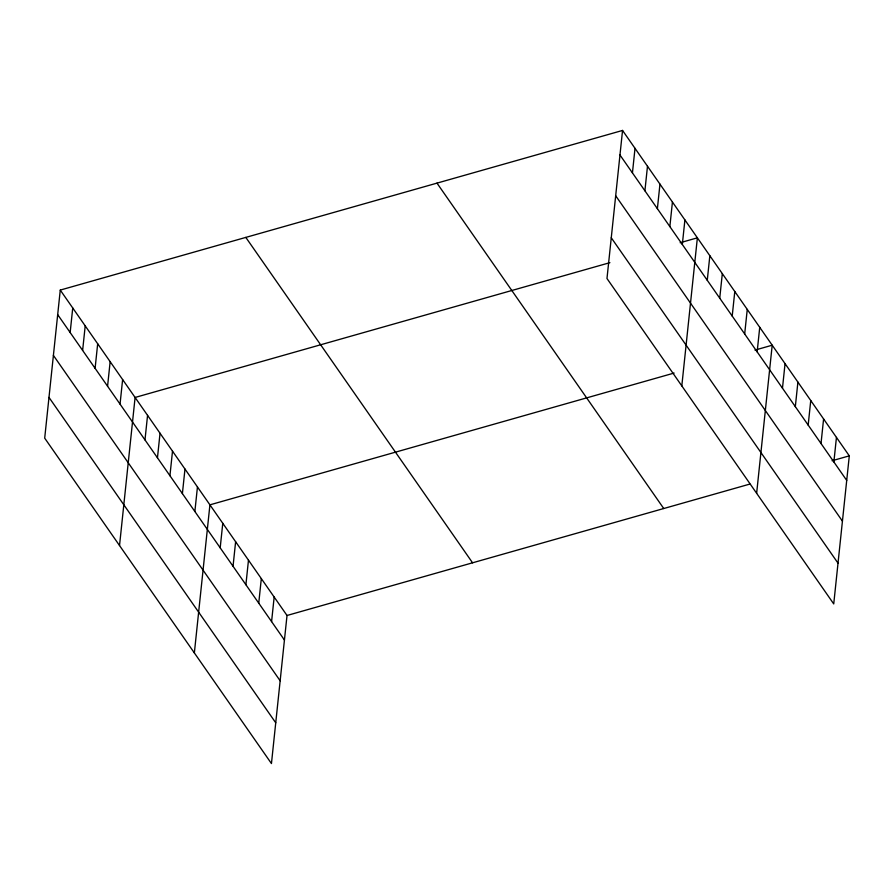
<?xml version="1.0" encoding="UTF-8"?>
<svg xmlns="http://www.w3.org/2000/svg" width="894" height="894" viewBox="0 0 894 894"><rect width="100%" height="100%" fill="white"/><g stroke="black" fill="none" stroke-linecap="round" stroke-linejoin="round"><path stroke-width="1.34" d="M60.267 290.081L44.7 438.149L271.452 763.554L287.019 615.485L60.267 290.081L622.548 130.446L849.3 455.851L833.733 603.919L606.981 278.515L622.548 130.446M70.157 332.523L72.738 307.972M82.628 350.426L85.209 325.874M95.099 368.317L97.681 343.765M107.571 386.219L110.152 361.668M120.042 404.11L122.623 379.559M119.528 545.53L135.095 397.461L609.898 262.657M144.984 439.915L147.566 415.364M157.456 457.806L160.037 433.255M169.927 475.709L172.508 451.157M182.398 493.6L184.98 469.048M194.87 511.502L197.451 486.951M194.356 652.922L209.922 504.842L674.121 373.055M220.192 547.832L222.774 523.281M233.043 566.271L235.625 541.719M245.895 584.721L248.476 560.169M258.746 603.159L261.316 578.608M271.586 621.598L274.167 597.047M632.438 172.888L635.019 148.337M644.909 190.791L647.491 166.239M657.381 208.682L659.962 184.13M669.852 226.584L672.433 202.033M682.323 244.475L684.905 219.924M681.809 385.895L697.376 237.826L680.144 242.721M707.266 280.28L709.847 255.729M719.737 298.171L722.318 273.62M732.208 316.074L734.79 291.522M744.68 333.965L747.261 309.413M757.151 351.867L759.732 327.316M756.637 493.287L772.204 345.207L754.972 350.102M782.474 388.197L785.055 363.646M795.325 406.636L797.906 382.096M808.176 425.086L810.746 400.534M821.016 443.525L823.597 418.973M833.867 461.963L836.449 437.412M287.019 615.485L749.898 484.067M832.068 460.745L849.3 455.851M619.967 154.997L846.719 480.402M615.675 195.752L842.439 521.157M611.261 237.759L838.024 563.164M436.987 183.125L663.75 508.53M245.816 237.402L472.568 562.807M57.685 314.632L284.437 640.037M53.394 355.387L280.157 680.792M48.98 397.383L275.743 722.799"/></g></svg>
